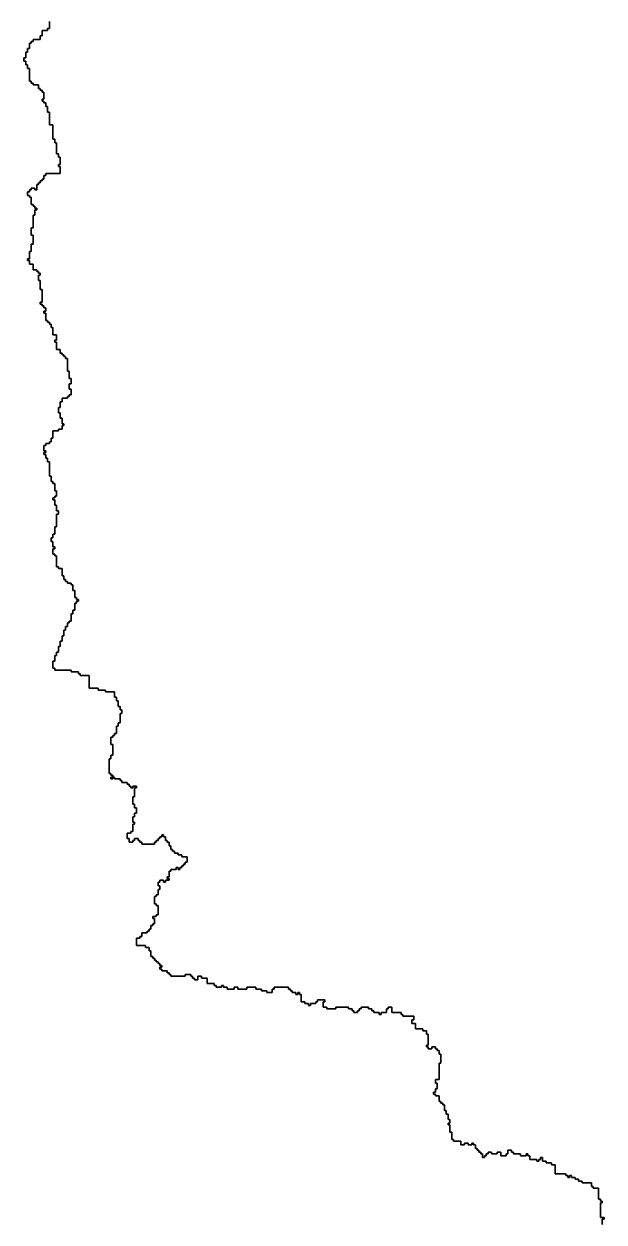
# Model space of a CAD drawing. Header units: inches. Extents: x -98695 to 376223, y 1122520 to 1501782.
# Drawn here: x 38327 to 48198, y 1380535 to 1400931 of the extents above; entities that cross this region are included whole.
import ezdxf

# ---------------------------------------------------------------- set-up
doc = ezdxf.new("R2010")
doc.units = ezdxf.units.IN
doc.header["$MEASUREMENT"] = 0
doc.layers.add('subs1', color=7, linetype='Continuous', true_color=0xc8dcf7)

msp = doc.modelspace()

# ---------------------------------------------------------------- linework, layer by layer
at = {"layer": 'subs1'}
msp.add_lwpolyline([(38759, 1400974), (38759, 1400851), (38728, 1400851), (38728, 1400820), (38635, 1400820), (38635, 1400727), (38604, 1400727), (38604, 1400666), (38481, 1400666), (38481, 1400635), (38450, 1400635), (38450, 1400604), (38419, 1400604), (38419, 1400511), (38389, 1400511), (38389, 1400450), (38358, 1400450), (38358, 1400357), (38327, 1400357), (38327, 1400295), (38358, 1400295), (38358, 1400234), (38389, 1400234), (38389, 1400172), (38419, 1400172), (38419, 1399956), (38450, 1399956), (38450, 1399925), (38481, 1399925), (38481, 1399894), (38574, 1399894), (38574, 1399833), (38604, 1399833), (38604, 1399802), (38635, 1399802), (38635, 1399771), (38666, 1399771), (38666, 1399648), (38635, 1399648), (38635, 1399617), (38666, 1399617), (38666, 1399586), (38697, 1399586), (38697, 1399524), (38728, 1399524), (38728, 1399432), (38759, 1399432), (38759, 1399216), (38820, 1399216), (38820, 1398969), (38851, 1398969), (38851, 1398907), (38882, 1398907), (38882, 1398722), (38913, 1398722), (38913, 1398661), (38944, 1398661), (38944, 1398537), (38913, 1398537), (38913, 1398506), (38944, 1398506), (38944, 1398383), (38697, 1398383), (38697, 1398352), (38666, 1398352), (38666, 1398290), (38635, 1398290), (38635, 1398260), (38604, 1398260), (38604, 1398229), (38574, 1398229), (38574, 1398198), (38543, 1398198), (38543, 1398105), (38512, 1398105), (38512, 1398136), (38450, 1398136), (38450, 1398105), (38419, 1398105), (38419, 1398074), (38389, 1398074), (38389, 1398013), (38419, 1398013), (38419, 1397982), (38450, 1397982), (38450, 1397859), (38481, 1397859), (38481, 1397828), (38512, 1397828), (38512, 1397797), (38543, 1397797), (38543, 1397766), (38512, 1397766), (38512, 1397673), (38481, 1397673), (38481, 1397458), (38450, 1397458), (38450, 1397334), (38481, 1397334), (38481, 1397180), (38450, 1397180), (38450, 1397057), (38419, 1397057), (38419, 1396933), (38389, 1396933), (38389, 1396902), (38419, 1396902), (38419, 1396841), (38481, 1396841), (38481, 1396748), (38543, 1396748), (38543, 1396717), (38574, 1396717), (38574, 1396686), (38604, 1396686), (38604, 1396655), (38574, 1396655), (38574, 1396563), (38604, 1396563), (38604, 1396409), (38635, 1396409), (38635, 1396193), (38604, 1396193), (38604, 1396162), (38635, 1396162), (38635, 1396131), (38666, 1396131), (38666, 1396100), (38697, 1396100), (38697, 1396039), (38666, 1396039), (38666, 1396008), (38697, 1396008), (38697, 1395884), (38728, 1395884), (38728, 1395853), (38759, 1395853), (38759, 1395823), (38790, 1395823), (38790, 1395761), (38820, 1395761), (38820, 1395638), (38882, 1395638), (38882, 1395545), (38851, 1395545), (38851, 1395514), (38882, 1395514), (38882, 1395391), (38944, 1395391), (38944, 1395329), (38975, 1395329), (38975, 1395298), (39005, 1395298), (39005, 1395267), (39036, 1395267), (39036, 1395237), (39067, 1395237), (39067, 1395021), (39098, 1395021), (39098, 1394897), (39129, 1394897), (39129, 1394805), (39098, 1394805), (39098, 1394712), (39129, 1394712), (39129, 1394620), (39098, 1394620), (39098, 1394589), (39067, 1394589), (39067, 1394558), (38975, 1394558), (38975, 1394496), (38944, 1394496), (38944, 1394404), (38913, 1394404), (38913, 1394311), (38944, 1394311), (38944, 1394219), (38975, 1394219), (38975, 1394126), (39005, 1394126), (39005, 1394095), (38975, 1394095), (38975, 1394034), (38913, 1394034), (38913, 1394003), (38820, 1394003), (38820, 1393879), (38790, 1393879), (38790, 1393818), (38759, 1393818), (38759, 1393787), (38697, 1393787), (38697, 1393756), (38666, 1393756), (38666, 1393663), (38697, 1393663), (38697, 1393633), (38666, 1393633), (38666, 1393602), (38697, 1393602), (38697, 1393540), (38728, 1393540), (38728, 1393478), (38759, 1393478), (38759, 1393231), (38790, 1393231), (38790, 1393139), (38820, 1393139), (38820, 1393108), (38851, 1393108), (38851, 1392985), (38882, 1392985), (38882, 1392892), (38851, 1392892), (38851, 1392861), (38820, 1392861), (38820, 1392830), (38851, 1392830), (38851, 1392738), (38882, 1392738), (38882, 1392645), (38913, 1392645), (38913, 1392584), (38882, 1392584), (38882, 1392368), (38851, 1392368), (38851, 1392244), (38820, 1392244), (38820, 1392183), (38790, 1392183), (38790, 1392121), (38820, 1392121), (38820, 1392028), (38851, 1392028), (38851, 1391998), (38820, 1391998), (38820, 1391905), (38851, 1391905), (38851, 1391874), (38882, 1391874), (38882, 1391689), (38913, 1391689), (38913, 1391658), (38975, 1391658), (38975, 1391535), (39005, 1391535), (39005, 1391473), (39036, 1391473), (39036, 1391442), (39067, 1391442), (39067, 1391412), (39129, 1391412), (39129, 1391381), (39160, 1391381), (39160, 1391288), (39191, 1391288), (39191, 1391165), (39221, 1391165), (39221, 1391134), (39252, 1391134), (39252, 1391103), (39221, 1391103), (39221, 1391072), (39191, 1391072), (39191, 1390949), (39160, 1390949), (39160, 1390887), (39129, 1390887), (39129, 1390764), (39098, 1390764), (39098, 1390733), (39067, 1390733), (39067, 1390671), (39036, 1390671), (39036, 1390610), (39005, 1390610), (39005, 1390517), (38975, 1390517), (38975, 1390424), (38944, 1390424), (38944, 1390332), (38913, 1390332), (38913, 1390239), (38882, 1390239), (38882, 1390178), (38851, 1390178), (38851, 1390085), (38820, 1390085), (38820, 1389962), (38851, 1389962), (38851, 1389931), (39129, 1389931), (39129, 1389900), (39252, 1389900), (39252, 1389869), (39283, 1389869), (39283, 1389838), (39437, 1389838), (39437, 1389622), (39592, 1389622), (39592, 1389592), (39715, 1389592), (39715, 1389561), (39869, 1389561), (39869, 1389468), (39900, 1389468), (39900, 1389406), (39931, 1389406), (39931, 1389314), (39962, 1389314), (39962, 1389252), (39993, 1389252), (39993, 1389191), (39962, 1389191), (39962, 1389036), (39931, 1389036), (39931, 1388975), (39900, 1388975), (39900, 1388851), (39869, 1388851), (39869, 1388820), (39838, 1388820), (39838, 1388790), (39807, 1388790), (39807, 1388666), (39838, 1388666), (39838, 1388481), (39807, 1388481), (39807, 1388419), (39777, 1388419), (39777, 1388173), (39807, 1388173), (39807, 1388142), (39838, 1388142), (39838, 1388111), (39807, 1388111), (39807, 1388080), (39838, 1388080), (39838, 1388111), (39869, 1388111), (39869, 1388080), (39962, 1388080), (39962, 1388049), (39993, 1388049), (39993, 1388018), (40085, 1388018), (40085, 1387988), (40116, 1387988), (40116, 1387957), (40147, 1387957), (40147, 1387926), (40178, 1387926), (40178, 1387957), (40239, 1387957), (40239, 1387926), (40208, 1387926), (40208, 1387772), (40178, 1387772), (40178, 1387648), (40208, 1387648), (40208, 1387587), (40239, 1387587), (40239, 1387494), (40208, 1387494), (40208, 1387432), (40178, 1387432), (40178, 1387340), (40208, 1387340), (40208, 1387309), (40178, 1387309), (40178, 1387186), (40147, 1387186), (40147, 1387155), (40085, 1387155), (40085, 1387062), (40116, 1387062), (40116, 1387000), (40178, 1387000), (40178, 1387031), (40208, 1387031), (40208, 1387062), (40270, 1387062), (40270, 1387031), (40301, 1387031), (40301, 1387000), (40332, 1387000), (40332, 1386970), (40548, 1386970), (40548, 1387000), (40579, 1387000), (40579, 1387031), (40609, 1387031), (40609, 1387062), (40640, 1387062), (40640, 1387093), (40671, 1387093), (40671, 1387124), (40702, 1387124), (40702, 1387093), (40733, 1387093), (40733, 1387031), (40764, 1387031), (40764, 1387000), (40795, 1387000), (40795, 1386939), (40825, 1386939), (40825, 1386877), (40856, 1386877), (40856, 1386846), (40887, 1386846), (40887, 1386815), (40949, 1386815), (40949, 1386785), (41011, 1386785), (41011, 1386754), (41103, 1386754), (41103, 1386661), (41072, 1386661), (41072, 1386630), (41041, 1386630), (41041, 1386599), (41011, 1386599), (41011, 1386569), (40980, 1386569), (40980, 1386538), (40949, 1386538), (40949, 1386569), (40918, 1386569), (40918, 1386538), (40825, 1386538), (40825, 1386507), (40795, 1386507), (40795, 1386414), (40764, 1386414), (40764, 1386384), (40795, 1386384), (40795, 1386353), (40733, 1386353), (40733, 1386322), (40702, 1386322), (40702, 1386353), (40640, 1386353), (40640, 1386322), (40609, 1386322), (40609, 1386260), (40640, 1386260), (40640, 1386198), (40609, 1386198), (40609, 1386106), (40579, 1386106), (40579, 1386075), (40548, 1386075), (40548, 1385952), (40579, 1385952), (40579, 1385921), (40609, 1385921), (40609, 1385767), (40579, 1385767), (40579, 1385736), (40517, 1385736), (40517, 1385705), (40548, 1385705), (40548, 1385612), (40517, 1385612), (40517, 1385581), (40486, 1385581), (40486, 1385520), (40455, 1385520), (40455, 1385489), (40424, 1385489), (40424, 1385458), (40332, 1385458), (40332, 1385396), (40301, 1385396), (40301, 1385366), (40239, 1385366), (40239, 1385242), (40394, 1385242), (40394, 1385211), (40455, 1385211), (40455, 1385150), (40486, 1385150), (40486, 1385057), (40517, 1385057), (40517, 1385026), (40548, 1385026), (40548, 1384995), (40579, 1384995), (40579, 1384965), (40609, 1384965), (40609, 1384934), (40640, 1384934), (40640, 1384903), (40671, 1384903), (40671, 1384872), (40640, 1384872), (40640, 1384841), (40671, 1384841), (40671, 1384810), (40764, 1384810), (40764, 1384779), (40795, 1384779), (40795, 1384749), (40825, 1384749), (40825, 1384718), (41072, 1384718), (41072, 1384749), (41165, 1384749), (41165, 1384718), (41196, 1384718), (41196, 1384687), (41226, 1384687), (41226, 1384656), (41288, 1384656), (41288, 1384718), (41350, 1384718), (41350, 1384687), (41442, 1384687), (41442, 1384594), (41566, 1384594), (41566, 1384564), (41597, 1384564), (41597, 1384533), (41689, 1384533), (41689, 1384564), (41720, 1384564), (41720, 1384533), (41782, 1384533), (41782, 1384502), (41905, 1384502), (41905, 1384533), (41967, 1384533), (41967, 1384502), (42121, 1384502), (42121, 1384533), (42275, 1384533), (42275, 1384502), (42368, 1384502), (42368, 1384471), (42460, 1384471), (42460, 1384440), (42553, 1384440), (42553, 1384502), (42584, 1384502), (42584, 1384533), (42830, 1384533), (42830, 1384502), (42861, 1384502), (42861, 1384471), (42892, 1384471), (42892, 1384440), (42954, 1384440), (42954, 1384409), (42985, 1384409), (42985, 1384440), (43016, 1384440), (43016, 1384409), (43046, 1384409), (43046, 1384286), (43108, 1384286), (43108, 1384255), (43170, 1384255), (43170, 1384224), (43201, 1384224), (43201, 1384255), (43293, 1384255), (43293, 1384286), (43324, 1384286), (43324, 1384317), (43447, 1384317), (43447, 1384286), (43417, 1384286), (43417, 1384193), (43478, 1384193), (43478, 1384163), (43632, 1384163), (43632, 1384193), (43848, 1384193), (43848, 1384163), (43910, 1384163), (43910, 1384132), (43941, 1384132), (43941, 1384101), (44003, 1384101), (44003, 1384132), (44033, 1384132), (44033, 1384163), (44064, 1384163), (44064, 1384193), (44188, 1384193), (44188, 1384163), (44249, 1384163), (44249, 1384132), (44280, 1384132), (44280, 1384101), (44373, 1384101), (44373, 1384070), (44404, 1384070), (44404, 1384101), (44496, 1384101), (44496, 1384163), (44527, 1384163), (44527, 1384193), (44589, 1384193), (44589, 1384101), (44743, 1384101), (44743, 1384070), (44774, 1384070), (44774, 1384039), (44959, 1384039), (44959, 1383977), (44928, 1383977), (44928, 1383916), (44990, 1383916), (44990, 1383823), (45113, 1383823), (45113, 1383792), (45175, 1383792), (45175, 1383731), (45206, 1383731), (45206, 1383546), (45175, 1383546), (45175, 1383515), (45206, 1383515), (45206, 1383484), (45267, 1383484), (45267, 1383515), (45329, 1383515), (45329, 1383484), (45360, 1383484), (45360, 1383453), (45391, 1383453), (45391, 1383391), (45422, 1383391), (45422, 1383237), (45391, 1383237), (45391, 1382960), (45329, 1382960), (45329, 1382898), (45360, 1382898), (45360, 1382805), (45329, 1382805), (45329, 1382744), (45298, 1382744), (45298, 1382713), (45329, 1382713), (45329, 1382682), (45391, 1382682), (45391, 1382589), (45422, 1382589), (45422, 1382558), (45452, 1382558), (45452, 1382528), (45483, 1382528), (45483, 1382435), (45514, 1382435), (45514, 1382373), (45545, 1382373), (45545, 1382281), (45576, 1382281), (45576, 1382219), (45545, 1382219), (45545, 1382188), (45576, 1382188), (45576, 1382065), (45607, 1382065), (45607, 1381942), (45638, 1381942), (45638, 1381911), (45761, 1381911), (45761, 1381849), (45823, 1381849), (45823, 1381880), (45884, 1381880), (45884, 1381849), (45946, 1381849), (45946, 1381880), (45977, 1381880), (45977, 1381849), (46008, 1381849), (46008, 1381787), (46039, 1381787), (46039, 1381756), (46069, 1381756), (46069, 1381726), (46100, 1381726), (46100, 1381695), (46131, 1381695), (46131, 1381633), (46162, 1381633), (46162, 1381664), (46193, 1381664), (46193, 1381695), (46224, 1381695), (46224, 1381726), (46285, 1381726), (46285, 1381695), (46378, 1381695), (46378, 1381726), (46440, 1381726), (46440, 1381664), (46532, 1381664), (46532, 1381695), (46563, 1381695), (46563, 1381756), (46625, 1381756), (46625, 1381726), (46655, 1381726), (46655, 1381695), (46779, 1381695), (46779, 1381664), (46871, 1381664), (46871, 1381695), (46902, 1381695), (46902, 1381664), (46933, 1381664), (46933, 1381602), (47056, 1381602), (47056, 1381571), (47087, 1381571), (47087, 1381602), (47118, 1381602), (47118, 1381633), (47149, 1381633), (47149, 1381571), (47211, 1381571), (47211, 1381541), (47303, 1381541), (47303, 1381510), (47365, 1381510), (47365, 1381355), (47550, 1381355), (47550, 1381325), (47581, 1381325), (47581, 1381294), (47612, 1381294), (47612, 1381325), (47643, 1381325), (47643, 1381294), (47704, 1381294), (47704, 1381263), (47766, 1381263), (47766, 1381232), (47828, 1381232), (47828, 1381201), (47982, 1381201), (47982, 1381140), (48013, 1381140), (48013, 1381109), (48105, 1381109), (48105, 1380924), (48136, 1380924), (48136, 1380893), (48167, 1380893), (48167, 1380862), (48136, 1380862), (48136, 1380615), (48198, 1380615), (48198, 1380584), (48167, 1380584), (48167, 1380492)], dxfattribs=at)
msp.add_polyline3d([(48167, 1380492, 0), (48167, 1380584, 0), (48198, 1380584, 0), (48198, 1380615, 0), (48136, 1380615, 0), (48136, 1380862, 0), (48167, 1380862, 0), (48167, 1380893, 0), (48136, 1380893, 0), (48136, 1380924, 0), (48105, 1380924, 0), (48105, 1381109, 0), (48013, 1381109, 0), (48013, 1381140, 0), (47982, 1381140, 0), (47982, 1381201, 0), (47828, 1381201, 0), (47828, 1381232, 0), (47766, 1381232, 0), (47766, 1381263, 0), (47704, 1381263, 0), (47704, 1381294, 0), (47643, 1381294, 0), (47643, 1381325, 0), (47612, 1381325, 0), (47612, 1381294, 0), (47581, 1381294, 0), (47581, 1381325, 0), (47550, 1381325, 0), (47550, 1381355, 0), (47365, 1381355, 0), (47365, 1381510, 0), (47303, 1381510, 0), (47303, 1381541, 0), (47211, 1381541, 0), (47211, 1381571, 0), (47149, 1381571, 0), (47149, 1381633, 0), (47118, 1381633, 0), (47118, 1381602, 0), (47087, 1381602, 0), (47087, 1381571, 0), (47056, 1381571, 0), (47056, 1381602, 0), (46933, 1381602, 0), (46933, 1381664, 0), (46902, 1381664, 0), (46902, 1381695, 0), (46871, 1381695, 0), (46871, 1381664, 0), (46779, 1381664, 0), (46779, 1381695, 0), (46655, 1381695, 0), (46655, 1381726, 0), (46625, 1381726, 0), (46625, 1381756, 0), (46563, 1381756, 0), (46563, 1381695, 0), (46532, 1381695, 0), (46532, 1381664, 0), (46440, 1381664, 0), (46440, 1381726, 0), (46378, 1381726, 0), (46378, 1381695, 0), (46285, 1381695, 0), (46285, 1381726, 0), (46224, 1381726, 0), (46224, 1381695, 0), (46193, 1381695, 0), (46193, 1381664, 0), (46162, 1381664, 0), (46162, 1381633, 0), (46131, 1381633, 0), (46131, 1381695, 0), (46100, 1381695, 0), (46100, 1381726, 0), (46069, 1381726, 0), (46069, 1381756, 0), (46039, 1381756, 0), (46039, 1381787, 0), (46008, 1381787, 0), (46008, 1381849, 0), (45977, 1381849, 0), (45977, 1381880, 0), (45946, 1381880, 0), (45946, 1381849, 0), (45884, 1381849, 0), (45884, 1381880, 0), (45823, 1381880, 0), (45823, 1381849, 0), (45761, 1381849, 0), (45761, 1381911, 0), (45638, 1381911, 0), (45638, 1381942, 0), (45607, 1381942, 0), (45607, 1382065, 0), (45576, 1382065, 0), (45576, 1382188, 0), (45545, 1382188, 0), (45545, 1382219, 0), (45576, 1382219, 0), (45576, 1382281, 0), (45545, 1382281, 0), (45545, 1382373, 0), (45514, 1382373, 0), (45514, 1382435, 0), (45483, 1382435, 0), (45483, 1382528, 0), (45452, 1382528, 0), (45452, 1382558, 0), (45422, 1382558, 0), (45422, 1382589, 0), (45391, 1382589, 0), (45391, 1382682, 0), (45329, 1382682, 0), (45329, 1382713, 0), (45298, 1382713, 0), (45298, 1382744, 0), (45329, 1382744, 0), (45329, 1382805, 0), (45360, 1382805, 0), (45360, 1382898, 0), (45329, 1382898, 0), (45329, 1382960, 0), (45391, 1382960, 0), (45391, 1383237, 0), (45422, 1383237, 0), (45422, 1383391, 0), (45391, 1383391, 0), (45391, 1383453, 0), (45360, 1383453, 0), (45360, 1383484, 0), (45329, 1383484, 0), (45329, 1383515, 0), (45267, 1383515, 0), (45267, 1383484, 0), (45206, 1383484, 0), (45206, 1383515, 0), (45175, 1383515, 0), (45175, 1383546, 0), (45206, 1383546, 0), (45206, 1383731, 0), (45175, 1383731, 0), (45175, 1383792, 0), (45113, 1383792, 0), (45113, 1383823, 0), (44990, 1383823, 0), (44990, 1383916, 0), (44928, 1383916, 0), (44928, 1383977, 0), (44959, 1383977, 0), (44959, 1384039, 0), (44774, 1384039, 0), (44774, 1384070, 0), (44743, 1384070, 0), (44743, 1384101, 0), (44589, 1384101, 0), (44589, 1384193, 0), (44527, 1384193, 0), (44527, 1384163, 0), (44496, 1384163, 0), (44496, 1384101, 0), (44404, 1384101, 0), (44404, 1384070, 0), (44373, 1384070, 0), (44373, 1384101, 0), (44280, 1384101, 0), (44280, 1384132, 0), (44249, 1384132, 0), (44249, 1384163, 0), (44188, 1384163, 0), (44188, 1384193, 0), (44064, 1384193, 0), (44064, 1384163, 0), (44033, 1384163, 0), (44033, 1384132, 0), (44003, 1384132, 0), (44003, 1384101, 0), (43941, 1384101, 0), (43941, 1384132, 0), (43910, 1384132, 0), (43910, 1384163, 0), (43848, 1384163, 0), (43848, 1384193, 0), (43632, 1384193, 0), (43632, 1384163, 0), (43478, 1384163, 0), (43478, 1384193, 0), (43417, 1384193, 0), (43417, 1384286, 0), (43447, 1384286, 0), (43447, 1384317, 0), (43324, 1384317, 0), (43324, 1384286, 0), (43293, 1384286, 0), (43293, 1384255, 0), (43201, 1384255, 0), (43201, 1384224, 0), (43170, 1384224, 0), (43170, 1384255, 0), (43108, 1384255, 0), (43108, 1384286, 0), (43046, 1384286, 0), (43046, 1384409, 0), (43016, 1384409, 0), (43016, 1384440, 0), (42985, 1384440, 0), (42985, 1384409, 0), (42954, 1384409, 0), (42954, 1384440, 0), (42892, 1384440, 0), (42892, 1384471, 0), (42861, 1384471, 0), (42861, 1384502, 0), (42830, 1384502, 0), (42830, 1384533, 0), (42584, 1384533, 0), (42584, 1384502, 0), (42553, 1384502, 0), (42553, 1384440, 0), (42460, 1384440, 0), (42460, 1384471, 0), (42368, 1384471, 0), (42368, 1384502, 0), (42275, 1384502, 0), (42275, 1384533, 0), (42121, 1384533, 0), (42121, 1384502, 0), (41967, 1384502, 0), (41967, 1384533, 0), (41905, 1384533, 0), (41905, 1384502, 0), (41782, 1384502, 0), (41782, 1384533, 0), (41720, 1384533, 0), (41720, 1384564, 0), (41689, 1384564, 0), (41689, 1384533, 0), (41597, 1384533, 0), (41597, 1384564, 0), (41566, 1384564, 0), (41566, 1384594, 0), (41442, 1384594, 0), (41442, 1384687, 0), (41350, 1384687, 0), (41350, 1384718, 0), (41288, 1384718, 0), (41288, 1384656, 0), (41226, 1384656, 0), (41226, 1384687, 0), (41196, 1384687, 0), (41196, 1384718, 0), (41165, 1384718, 0), (41165, 1384749, 0), (41072, 1384749, 0), (41072, 1384718, 0), (40825, 1384718, 0), (40825, 1384749, 0), (40795, 1384749, 0), (40795, 1384779, 0), (40764, 1384779, 0), (40764, 1384810, 0), (40671, 1384810, 0), (40671, 1384841, 0), (40640, 1384841, 0), (40640, 1384872, 0), (40671, 1384872, 0), (40671, 1384903, 0), (40640, 1384903, 0), (40640, 1384934, 0), (40609, 1384934, 0), (40609, 1384965, 0), (40579, 1384965, 0), (40579, 1384995, 0), (40548, 1384995, 0), (40548, 1385026, 0), (40517, 1385026, 0), (40517, 1385057, 0), (40486, 1385057, 0), (40486, 1385150, 0), (40455, 1385150, 0), (40455, 1385211, 0), (40394, 1385211, 0), (40394, 1385242, 0), (40239, 1385242, 0), (40239, 1385366, 0), (40301, 1385366, 0), (40301, 1385396, 0), (40332, 1385396, 0), (40332, 1385458, 0), (40424, 1385458, 0), (40424, 1385489, 0), (40455, 1385489, 0), (40455, 1385520, 0), (40486, 1385520, 0), (40486, 1385581, 0), (40517, 1385581, 0), (40517, 1385612, 0), (40548, 1385612, 0), (40548, 1385705, 0), (40517, 1385705, 0), (40517, 1385736, 0), (40579, 1385736, 0), (40579, 1385767, 0), (40609, 1385767, 0), (40609, 1385921, 0), (40579, 1385921, 0), (40579, 1385952, 0), (40548, 1385952, 0), (40548, 1386075, 0), (40579, 1386075, 0), (40579, 1386106, 0), (40609, 1386106, 0), (40609, 1386198, 0), (40640, 1386198, 0), (40640, 1386260, 0), (40609, 1386260, 0), (40609, 1386322, 0), (40640, 1386322, 0), (40640, 1386353, 0), (40702, 1386353, 0), (40702, 1386322, 0), (40733, 1386322, 0), (40733, 1386353, 0), (40795, 1386353, 0), (40795, 1386384, 0), (40764, 1386384, 0), (40764, 1386414, 0), (40795, 1386414, 0), (40795, 1386507, 0), (40825, 1386507, 0), (40825, 1386538, 0), (40918, 1386538, 0), (40918, 1386569, 0), (40949, 1386569, 0), (40949, 1386538, 0), (40980, 1386538, 0), (40980, 1386569, 0), (41011, 1386569, 0), (41011, 1386599, 0), (41041, 1386599, 0), (41041, 1386630, 0), (41072, 1386630, 0), (41072, 1386661, 0), (41103, 1386661, 0), (41103, 1386754, 0), (41011, 1386754, 0), (41011, 1386785, 0), (40949, 1386785, 0), (40949, 1386815, 0), (40887, 1386815, 0), (40887, 1386846, 0), (40856, 1386846, 0), (40856, 1386877, 0), (40825, 1386877, 0), (40825, 1386939, 0), (40795, 1386939, 0), (40795, 1387000, 0), (40764, 1387000, 0), (40764, 1387031, 0), (40733, 1387031, 0), (40733, 1387093, 0), (40702, 1387093, 0), (40702, 1387124, 0), (40671, 1387124, 0), (40671, 1387093, 0), (40640, 1387093, 0), (40640, 1387062, 0), (40609, 1387062, 0), (40609, 1387031, 0), (40579, 1387031, 0), (40579, 1387000, 0), (40548, 1387000, 0), (40548, 1386970, 0), (40332, 1386970, 0), (40332, 1387000, 0), (40301, 1387000, 0), (40301, 1387031, 0), (40270, 1387031, 0), (40270, 1387062, 0), (40208, 1387062, 0), (40208, 1387031, 0), (40178, 1387031, 0), (40178, 1387000, 0), (40116, 1387000, 0), (40116, 1387062, 0), (40085, 1387062, 0), (40085, 1387155, 0), (40147, 1387155, 0), (40147, 1387186, 0), (40178, 1387186, 0), (40178, 1387309, 0), (40208, 1387309, 0), (40208, 1387340, 0), (40178, 1387340, 0), (40178, 1387432, 0), (40208, 1387432, 0), (40208, 1387494, 0), (40239, 1387494, 0), (40239, 1387587, 0), (40208, 1387587, 0), (40208, 1387648, 0), (40178, 1387648, 0), (40178, 1387772, 0), (40208, 1387772, 0), (40208, 1387926, 0), (40239, 1387926, 0), (40239, 1387957, 0), (40178, 1387957, 0), (40178, 1387926, 0), (40147, 1387926, 0), (40147, 1387957, 0), (40116, 1387957, 0), (40116, 1387988, 0), (40085, 1387988, 0), (40085, 1388018, 0), (39993, 1388018, 0), (39993, 1388049, 0), (39962, 1388049, 0), (39962, 1388080, 0), (39869, 1388080, 0), (39869, 1388111, 0), (39838, 1388111, 0), (39838, 1388142, 0), (39807, 1388142, 0), (39807, 1388173, 0), (39777, 1388173, 0), (39777, 1388419, 0), (39807, 1388419, 0), (39807, 1388481, 0), (39838, 1388481, 0), (39838, 1388666, 0), (39807, 1388666, 0), (39807, 1388790, 0), (39838, 1388790, 0), (39838, 1388820, 0), (39869, 1388820, 0), (39869, 1388851, 0), (39900, 1388851, 0), (39900, 1388975, 0), (39931, 1388975, 0), (39931, 1389036, 0), (39962, 1389036, 0), (39962, 1389191, 0), (39993, 1389191, 0), (39993, 1389252, 0), (39962, 1389252, 0), (39962, 1389314, 0), (39931, 1389314, 0), (39931, 1389406, 0), (39900, 1389406, 0), (39900, 1389468, 0), (39869, 1389468, 0), (39869, 1389561, 0), (39715, 1389561, 0), (39715, 1389592, 0), (39592, 1389592, 0), (39592, 1389622, 0), (39437, 1389622, 0), (39437, 1389838, 0), (39283, 1389838, 0), (39283, 1389869, 0), (39252, 1389869, 0), (39252, 1389900, 0), (39129, 1389900, 0), (39129, 1389931, 0), (38851, 1389931, 0), (38851, 1389962, 0), (38820, 1389962, 0), (38820, 1390085, 0), (38851, 1390085, 0), (38851, 1390178, 0), (38882, 1390178, 0), (38882, 1390239, 0), (38913, 1390239, 0), (38913, 1390332, 0), (38944, 1390332, 0), (38944, 1390424, 0), (38975, 1390424, 0), (38975, 1390517, 0), (39005, 1390517, 0), (39005, 1390610, 0), (39036, 1390610, 0), (39036, 1390671, 0), (39067, 1390671, 0), (39067, 1390733, 0), (39098, 1390733, 0), (39098, 1390764, 0), (39129, 1390764, 0), (39129, 1390887, 0), (39160, 1390887, 0), (39160, 1390949, 0), (39191, 1390949, 0), (39191, 1391072, 0), (39221, 1391072, 0), (39221, 1391103, 0), (39252, 1391103, 0), (39252, 1391134, 0), (39221, 1391134, 0), (39221, 1391165, 0), (39191, 1391165, 0), (39191, 1391288, 0), (39160, 1391288, 0), (39160, 1391381, 0), (39129, 1391381, 0), (39129, 1391412, 0), (39067, 1391412, 0), (39067, 1391442, 0), (39036, 1391442, 0), (39036, 1391473, 0), (39005, 1391473, 0), (39005, 1391535, 0), (38975, 1391535, 0), (38975, 1391658, 0), (38913, 1391658, 0), (38913, 1391689, 0), (38882, 1391689, 0), (38882, 1391874, 0), (38851, 1391874, 0), (38851, 1391905, 0), (38820, 1391905, 0), (38820, 1391998, 0), (38851, 1391998, 0), (38851, 1392028, 0), (38820, 1392028, 0), (38820, 1392121, 0), (38790, 1392121, 0), (38790, 1392183, 0), (38820, 1392183, 0), (38820, 1392244, 0), (38851, 1392244, 0), (38851, 1392368, 0), (38882, 1392368, 0), (38882, 1392584, 0), (38913, 1392584, 0), (38913, 1392645, 0), (38882, 1392645, 0), (38882, 1392738, 0), (38851, 1392738, 0), (38851, 1392830, 0), (38820, 1392830, 0), (38820, 1392861, 0), (38851, 1392861, 0), (38851, 1392892, 0), (38882, 1392892, 0), (38882, 1392985, 0), (38851, 1392985, 0), (38851, 1393108, 0), (38820, 1393108, 0), (38820, 1393139, 0), (38790, 1393139, 0), (38790, 1393231, 0), (38759, 1393231, 0), (38759, 1393478, 0), (38728, 1393478, 0), (38728, 1393540, 0), (38697, 1393540, 0), (38697, 1393602, 0), (38666, 1393602, 0), (38666, 1393633, 0), (38697, 1393633, 0), (38697, 1393663, 0), (38666, 1393663, 0), (38666, 1393756, 0), (38697, 1393756, 0), (38697, 1393787, 0), (38759, 1393787, 0), (38759, 1393818, 0), (38790, 1393818, 0), (38790, 1393879, 0), (38820, 1393879, 0), (38820, 1394003, 0), (38913, 1394003, 0), (38913, 1394034, 0), (38975, 1394034, 0), (38975, 1394095, 0), (39005, 1394095, 0), (39005, 1394126, 0), (38975, 1394126, 0), (38975, 1394219, 0), (38944, 1394219, 0), (38944, 1394311, 0), (38913, 1394311, 0), (38913, 1394404, 0), (38944, 1394404, 0), (38944, 1394496, 0), (38975, 1394496, 0), (38975, 1394558, 0), (39067, 1394558, 0), (39067, 1394589, 0), (39098, 1394589, 0), (39098, 1394620, 0), (39129, 1394620, 0), (39129, 1394712, 0), (39098, 1394712, 0), (39098, 1394805, 0), (39129, 1394805, 0), (39129, 1394897, 0), (39098, 1394897, 0), (39098, 1395021, 0), (39067, 1395021, 0), (39067, 1395237, 0), (39036, 1395237, 0), (39036, 1395267, 0), (39005, 1395267, 0), (39005, 1395298, 0), (38975, 1395298, 0), (38975, 1395329, 0), (38944, 1395329, 0), (38944, 1395391, 0), (38882, 1395391, 0), (38882, 1395514, 0), (38851, 1395514, 0), (38851, 1395545, 0), (38882, 1395545, 0), (38882, 1395638, 0), (38820, 1395638, 0), (38820, 1395761, 0), (38790, 1395761, 0), (38790, 1395823, 0), (38759, 1395823, 0), (38759, 1395853, 0), (38728, 1395853, 0), (38728, 1395884, 0), (38697, 1395884, 0), (38697, 1396008, 0), (38666, 1396008, 0), (38666, 1396039, 0), (38697, 1396039, 0), (38697, 1396100, 0), (38666, 1396100, 0), (38666, 1396131, 0), (38635, 1396131, 0), (38635, 1396162, 0), (38604, 1396162, 0), (38604, 1396193, 0), (38635, 1396193, 0), (38635, 1396409, 0), (38604, 1396409, 0), (38604, 1396563, 0), (38574, 1396563, 0), (38574, 1396655, 0), (38604, 1396655, 0), (38604, 1396686, 0), (38574, 1396686, 0), (38574, 1396717, 0), (38543, 1396717, 0), (38543, 1396748, 0), (38481, 1396748, 0), (38481, 1396841, 0), (38419, 1396841, 0), (38419, 1396902, 0), (38389, 1396902, 0), (38389, 1396933, 0), (38419, 1396933, 0), (38419, 1397057, 0), (38450, 1397057, 0), (38450, 1397180, 0), (38481, 1397180, 0), (38481, 1397334, 0), (38450, 1397334, 0), (38450, 1397458, 0), (38481, 1397458, 0), (38481, 1397673, 0), (38512, 1397673, 0), (38512, 1397766, 0), (38543, 1397766, 0), (38543, 1397797, 0), (38512, 1397797, 0), (38512, 1397828, 0), (38481, 1397828, 0), (38481, 1397859, 0), (38450, 1397859, 0), (38450, 1397982, 0), (38419, 1397982, 0), (38419, 1398013, 0), (38389, 1398013, 0), (38389, 1398074, 0), (38419, 1398074, 0), (38419, 1398105, 0), (38450, 1398105, 0), (38450, 1398136, 0), (38512, 1398136, 0), (38512, 1398105, 0), (38543, 1398105, 0), (38543, 1398198, 0), (38574, 1398198, 0), (38574, 1398229, 0), (38604, 1398229, 0), (38604, 1398260, 0), (38635, 1398260, 0), (38635, 1398290, 0), (38666, 1398290, 0), (38666, 1398352, 0), (38697, 1398352, 0), (38697, 1398383, 0), (38944, 1398383, 0), (38944, 1398506, 0), (38913, 1398506, 0), (38913, 1398537, 0), (38944, 1398537, 0), (38944, 1398661, 0), (38913, 1398661, 0), (38913, 1398722, 0), (38882, 1398722, 0), (38882, 1398907, 0), (38851, 1398907, 0), (38851, 1398969, 0), (38820, 1398969, 0), (38820, 1399216, 0), (38759, 1399216, 0), (38759, 1399432, 0), (38728, 1399432, 0), (38728, 1399524, 0), (38697, 1399524, 0), (38697, 1399586, 0), (38666, 1399586, 0), (38666, 1399617, 0), (38635, 1399617, 0), (38635, 1399648, 0), (38666, 1399648, 0), (38666, 1399771, 0), (38635, 1399771, 0), (38635, 1399802, 0), (38604, 1399802, 0), (38604, 1399833, 0), (38574, 1399833, 0), (38574, 1399894, 0), (38481, 1399894, 0), (38481, 1399925, 0), (38450, 1399925, 0), (38450, 1399956, 0), (38419, 1399956, 0), (38419, 1400172, 0), (38389, 1400172, 0), (38389, 1400234, 0), (38358, 1400234, 0), (38358, 1400295, 0), (38327, 1400295, 0), (38327, 1400357, 0), (38358, 1400357, 0), (38358, 1400450, 0), (38389, 1400450, 0), (38389, 1400511, 0), (38419, 1400511, 0), (38419, 1400604, 0), (38450, 1400604, 0), (38450, 1400635, 0), (38481, 1400635, 0), (38481, 1400666, 0), (38604, 1400666, 0), (38604, 1400727, 0), (38635, 1400727, 0), (38635, 1400820, 0), (38728, 1400820, 0), (38728, 1400851, 0), (38759, 1400851, 0), (38759, 1400974, 0)], dxfattribs=at)
msp.add_polyline3d([(39838, 1388111, 0), (39838, 1388080, 0), (39807, 1388080, 0), (39807, 1388111, 0)], close=True, dxfattribs=at)

doc.saveas('drawing.dxf')
